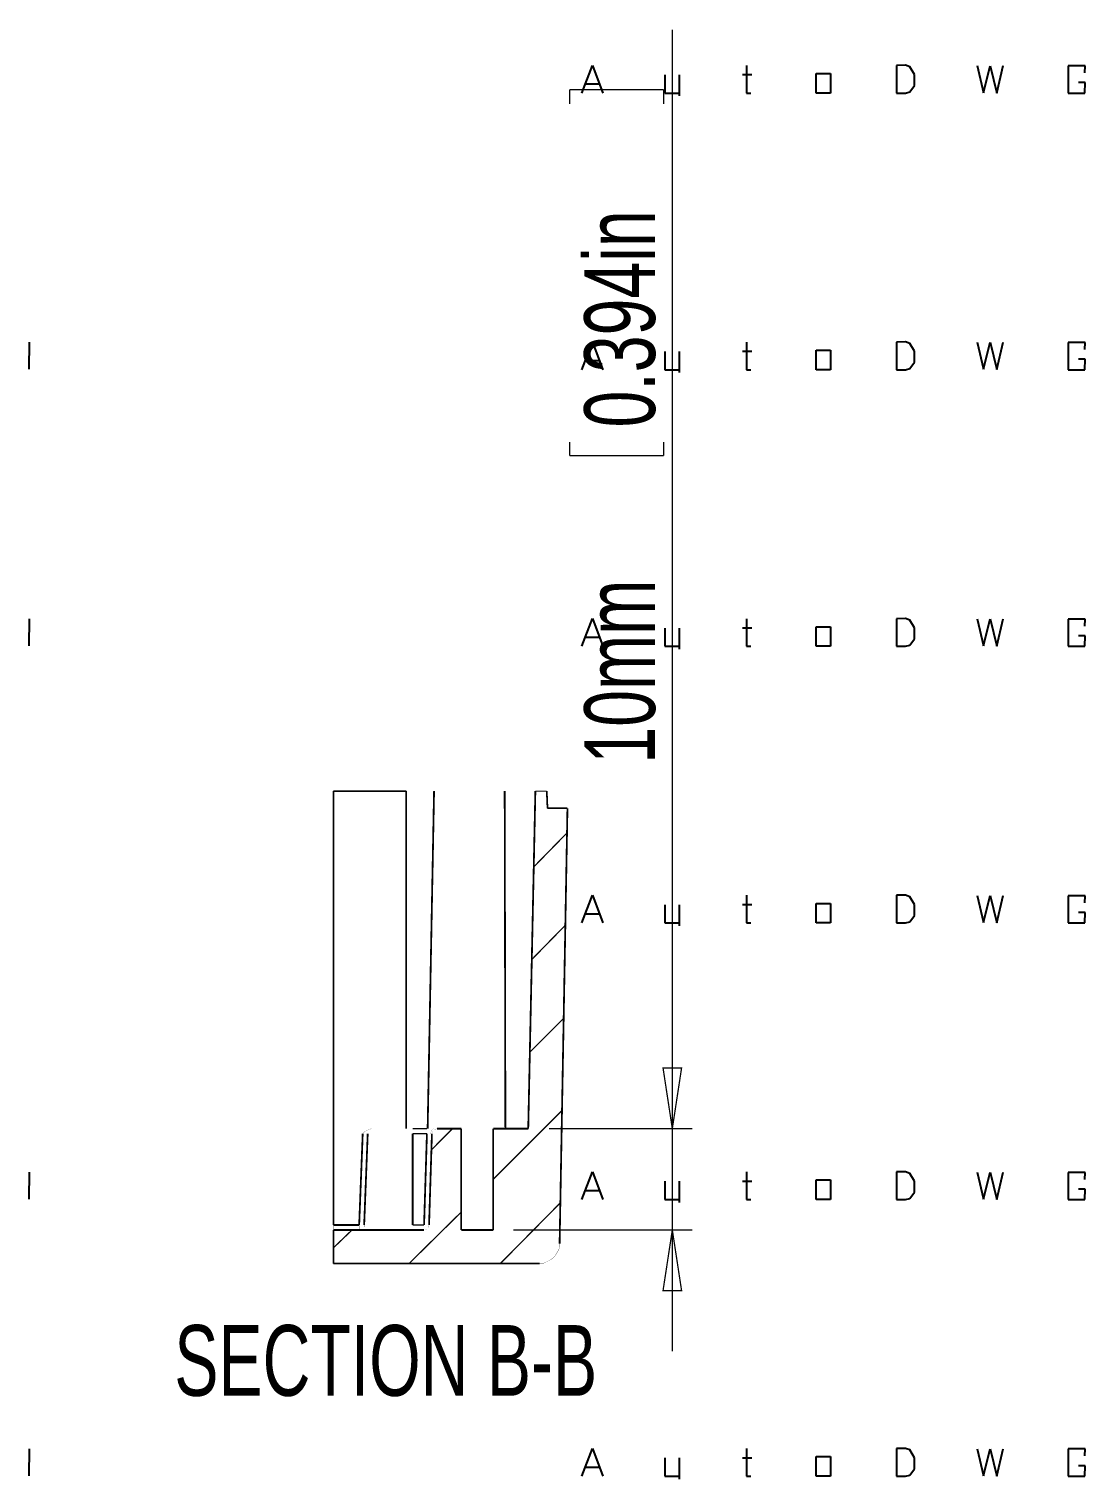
# Model space of a CAD drawing. Extents: x 5 to 426, y 3 to 277.
# Drawn here: x 146.1 to 198.4, y 84.9 to 156.6 of the extents above; entities that cross this region are included whole.
import ezdxf

# ---------------------------------------------------------------- set-up
doc = ezdxf.new("R2010")
doc.units = 0
doc.header["$MEASUREMENT"] = 0
for name, color, linetype in [('at_Entity', 7, 'Continuous'), ('at_Rect', 7, 'Continuous'), ('at_Solid', 7, 'Continuous'), ('at_Text', 7, 'Continuous')]:
    doc.layers.add(name, color=color, linetype=linetype)

msp = doc.modelspace()

# ---------------------------------------------------------------- linework, layer by layer
at = {"color": 28}
for p, q in [((173.473, 153.454), (173.994, 154.823)), ((173.994, 154.823), (174.515, 153.454)), ((177.577, 154.359), (177.577, 153.454)), ((178.294, 154.359), (178.294, 153.318)), ((181.415, 154.365), (181.877, 154.365)), ((181.614, 154.823), (181.614, 153.454)), ((185.065, 154.425), (185.77, 154.425)), ((185.065, 153.454), (185.065, 154.425)), ((185.77, 154.425), (185.77, 153.454)), ((189.047, 154.823), (189.042, 153.454)), ((189.494, 154.827), (189.047, 154.823)), ((189.698, 154.753), (189.494, 154.827)), ((189.938, 154.371), (189.698, 154.753)), ((189.929, 153.826), (189.938, 154.371)), ((193.026, 154.816), (193.351, 153.472)), ((193.351, 153.472), (193.675, 154.808)), ((193.675, 154.808), (193.999, 153.456)), ((193.999, 153.456), (194.324, 154.816)), ((198.37, 154.802), (197.544, 154.802)), ((197.544, 154.802), (197.544, 153.454)), ((198.361, 154.456), (198.37, 154.802)), ((173.664, 153.91), (174.316, 153.91)), ((189.484, 153.454), (189.693, 153.51)), ((189.693, 153.51), (189.929, 153.826)), ((198.37, 153.968), (198.041, 153.968)), ((198.361, 153.454), (198.37, 153.968)), ((177.577, 153.454), (178.294, 153.454)), ((181.614, 153.454), (181.829, 153.454)), ((185.77, 153.454), (185.065, 153.454)), ((189.042, 153.454), (189.484, 153.454)), ((197.544, 153.454), (198.361, 153.454)), ((173.473, 112.402), (173.994, 113.771)), ((173.994, 113.771), (174.515, 112.402)), ((181.614, 113.77), (181.614, 112.402)), ((185.065, 113.373), (185.77, 113.373)), ((185.065, 112.402), (185.065, 113.373)), ((185.77, 113.373), (185.77, 112.402)), ((189.047, 113.77), (189.042, 112.402)), ((189.494, 113.775), (189.047, 113.77)), ((189.698, 113.701), (189.494, 113.775)), ((189.938, 113.319), (189.698, 113.701)), ((193.026, 113.763), (193.351, 112.42)), ((193.351, 112.42), (193.675, 113.756)), ((193.675, 113.756), (193.999, 112.404)), ((193.999, 112.404), (194.324, 113.763)), ((198.37, 113.75), (197.544, 113.75)), ((197.544, 113.75), (197.544, 112.402)), ((198.361, 113.404), (198.37, 113.75)), ((173.664, 112.858), (174.316, 112.858)), ((177.577, 113.307), (177.577, 112.402)), ((178.294, 113.307), (178.294, 112.265)), ((181.415, 113.313), (181.877, 113.313)), ((189.693, 112.457), (189.929, 112.774)), ((189.929, 112.774), (189.938, 113.319)), ((198.37, 112.915), (198.041, 112.915)), ((198.361, 112.402), (198.37, 112.915)), ((177.577, 112.402), (178.294, 112.402)), ((181.614, 112.402), (181.829, 112.402)), ((185.77, 112.402), (185.065, 112.402)), ((189.042, 112.402), (189.484, 112.402)), ((189.484, 112.402), (189.693, 112.457)), ((197.544, 112.402), (198.361, 112.402))]:
    msp.add_line(p, q, dxfattribs=at)
at = {"layer": 'at_Entity', "color": 28}
for p, q in [((146.116, 127.449), (146.111, 126.114)), ((146.116, 86.397), (146.111, 85.062))]:
    msp.add_line(p, q, dxfattribs=at)
at = {"layer": 'at_Entity', "color": 0}
for points in [[(177.947, 102.229, 0.0636, 0.0636, 0), (177.947, 156.591, 0.0636, 0.0636, 0)], [(172.864, 153.626, 0.0636, 0.0636, 0), (177.524, 153.626, 0.0636, 0.0636, 0)], [(172.864, 153.626, 0.0636, 0.0636, 0), (172.864, 152.92, 0.0636, 0.0636, 0)], [(177.524, 153.626, 0.0636, 0.0636, 0), (177.524, 152.92, 0.0636, 0.0636, 0)], [(172.864, 135.517, 0.0636, 0.0636, 0), (172.864, 136.187, 0.0636, 0.0636, 0)], [(177.524, 135.517, 0.0636, 0.0636, 0), (177.524, 136.187, 0.0636, 0.0636, 0)], [(172.864, 135.517, 0.0636, 0.0636, 0), (177.524, 135.517, 0.0636, 0.0636, 0)], [(161.18, 97.463, 0.0883, 0.0883, 0), (161.18, 118.926, 0.0883, 0.0883, 0)], [(161.18, 118.926, 0.0883, 0.0883, 0), (164.78, 118.926, 0.0883, 0.0883, 0)], [(164.78, 102.229, 0.0883, 0.0883, 0), (164.78, 118.926, 0.0883, 0.0883, 0)], [(164.78, 118.926, 0.00706, 0.00706, 0), (164.957, 118.926, 0.00706, 0.00706, 0), (165.098, 118.926, 0.00706, 0.00706, 0), (165.275, 118.926, 0.00706, 0.00706, 0), (165.416, 118.926, 0.00706, 0.00706, 0), (165.592, 118.926, 0.00706, 0.00706, 0), (165.698, 118.926, 0.00706, 0.00706, 0), (165.839, 118.926, 0.00706, 0.00706, 0), (165.945, 118.926, 0.00706, 0.00706, 0), (166.016, 118.926, 0.00706, 0.00706, 0), (166.087, 118.926, 0.00706, 0.00706, 0), (166.157, 118.926, 0.00706, 0.00706, 0)], [(166.157, 118.926, 0.0883, 0.0883, 0), (165.839, 102.229, 0.0883, 0.0883, 0)], [(166.157, 118.926, 0.00353, 0.00353, 0), (166.192, 118.926, 0.00353, 0.00353, 0), (166.228, 118.926, 0.00353, 0.00353, 0), (166.263, 118.926, 0.00353, 0.00353, 0), (166.334, 118.926, 0.00353, 0.00353, 0), (166.404, 118.926, 0.00353, 0.00353, 0), (166.545, 118.926, 0.00353, 0.00353, 0), (166.651, 118.926, 0.00353, 0.00353, 0), (166.792, 118.926, 0.00353, 0.00353, 0), (166.934, 118.926, 0.00353, 0.00353, 0), (167.11, 118.926, 0.00353, 0.00353, 0), (167.322, 118.926, 0.00353, 0.00353, 0), (167.499, 118.926, 0.00353, 0.00353, 0), (167.71, 118.926, 0.00353, 0.00353, 0), (167.922, 118.926, 0.00353, 0.00353, 0), (168.169, 118.926, 0.00353, 0.00353, 0), (168.416, 118.926, 0.00353, 0.00353, 0), (168.663, 118.926, 0.00353, 0.00353, 0), (168.911, 118.926, 0.00353, 0.00353, 0), (169.158, 118.926, 0.00353, 0.00353, 0), (169.405, 118.926, 0.00353, 0.00353, 0), (169.652, 118.926, 0.00353, 0.00353, 0)], [(169.687, 102.229, 0.0883, 0.0883, 0), (169.652, 118.926, 0.0883, 0.0883, 0)], [(169.652, 118.926, 0.00353, 0.00353, 0), (169.828, 118.926, 0.00353, 0.00353, 0), (169.97, 118.926, 0.00353, 0.00353, 0), (170.146, 118.926, 0.00353, 0.00353, 0), (170.287, 118.926, 0.00353, 0.00353, 0), (170.428, 118.926, 0.00353, 0.00353, 0), (170.57, 118.926, 0.00353, 0.00353, 0), (170.711, 118.926, 0.00353, 0.00353, 0), (170.817, 118.926, 0.00353, 0.00353, 0), (170.923, 118.926, 0.00353, 0.00353, 0), (170.993, 118.926, 0.00353, 0.00353, 0), (171.064, 118.926, 0.00353, 0.00353, 0), (171.099, 118.926, 0.00353, 0.00353, 0), (171.134, 118.926, 0.00353, 0.00353, 0), (171.17, 118.926, 0.00353, 0.00353, 0)], [(171.17, 118.926, 0.0883, 0.0883, 0), (170.817, 102.229, 0.0883, 0.0883, 0)], [(171.734, 118.926, 0.0565, 0.0565, 0), (171.17, 118.926, 0.0565, 0.0565, 0)], [(171.77, 118.079, 0.0848, 0.0848, 0), (171.734, 118.926, 0.0848, 0.0848, 0)], [(172.758, 118.079, 0.0883, 0.0883, 0), (171.77, 118.079, 0.0883, 0.0883, 0)], [(172.37, 96.545, 0.0883, 0.0883, 0), (172.758, 118.079, 0.0883, 0.0883, 0)], [(171.099, 115.184, 0.0636, 0.0636, 0), (172.723, 116.843, 0.0636, 0.0636, 0)], [(170.993, 110.595, 0.0636, 0.0636, 0), (172.652, 112.289, 0.0636, 0.0636, 0)], [(170.923, 106.041, 0.0636, 0.0636, 0), (172.582, 107.7, 0.0636, 0.0636, 0)], [(177.947, 102.229, 0.0636, 0.0636, 0), (177.488, 105.229, 0.0636, 0.0636, 0), (178.406, 105.229, 0.0636, 0.0636, 0)], [(169.087, 99.722, 0.0636, 0.0636, 0), (172.476, 103.111, 0.0636, 0.0636, 0)], [(162.451, 97.463, 0.0883, 0.0883, 0), (162.627, 101.982, 0.0883, 0.0883, 0)], [(162.627, 101.982, 0.00499, 0.00499, 0), (162.698, 102.052, 0.00499, 0.00499, 0), (162.733, 102.088, 0.00499, 0.00499, 0), (162.804, 102.123, 0.00499, 0.00499, 0), (162.945, 102.194, 0.00499, 0.00499, 0), (163.051, 102.229, 0.00499, 0.00499, 0)], [(162.627, 101.982, 0.00353, 0.00353, 0), (162.662, 101.982, 0.00353, 0.00353, 0), (162.733, 101.982, 0.00353, 0.00353, 0), (162.768, 101.982, 0.00353, 0.00353, 0), (162.804, 101.982, 0.00353, 0.00353, 0), (162.839, 101.982, 0.00353, 0.00353, 0)], [(162.698, 97.463, 0.0883, 0.0883, 0), (162.874, 101.982, 0.0883, 0.0883, 0)], [(163.121, 102.229, 0.00353, 0.00353, 0), (163.086, 102.229, 0.00353, 0.00353, 0), (163.015, 102.194, 0.00353, 0.00353, 0), (162.98, 102.194, 0.00353, 0.00353, 0), (162.945, 102.158, 0.00353, 0.00353, 0), (162.91, 102.123, 0.00353, 0.00353, 0), (162.874, 102.052, 0.00353, 0.00353, 0), (162.874, 102.017, 0.00353, 0.00353, 0), (162.874, 101.982, 0.00353, 0.00353, 0)], [(162.874, 101.982, 0.00353, 0.00353, 0), (162.91, 101.982, 0.00353, 0.00353, 0), (162.945, 101.982, 0.00353, 0.00353, 0), (163.015, 101.982, 0.00353, 0.00353, 0), (163.086, 101.982, 0.00353, 0.00353, 0), (163.192, 101.982, 0.00353, 0.00353, 0), (163.333, 101.982, 0.00353, 0.00353, 0), (163.439, 101.982, 0.00353, 0.00353, 0), (163.58, 101.982, 0.00353, 0.00353, 0), (163.757, 101.982, 0.00353, 0.00353, 0), (163.933, 101.982, 0.00353, 0.00353, 0), (164.11, 101.982, 0.00353, 0.00353, 0), (164.286, 101.982, 0.00353, 0.00353, 0), (164.498, 101.982, 0.00353, 0.00353, 0), (164.674, 101.982, 0.00353, 0.00353, 0), (164.886, 101.982, 0.00353, 0.00353, 0), (165.098, 101.982, 0.00353, 0.00353, 0)], [(163.051, 102.229, 0.00353, 0.00353, 0), (163.015, 102.229, 0.00353, 0.00353, 0)], [(163.086, 102.229, 0.00353, 0.00353, 0), (163.051, 102.229, 0.00353, 0.00353, 0)], [(163.051, 102.229, 0.00353, 0.00353, 0), (163.086, 102.229, 0.00353, 0.00353, 0)], [(163.121, 102.229, 0.00706, 0.00706, 0), (163.192, 102.229, 0.00706, 0.00706, 0), (163.262, 102.229, 0.00706, 0.00706, 0), (163.333, 102.229, 0.00706, 0.00706, 0), (163.439, 102.229, 0.00706, 0.00706, 0), (163.545, 102.229, 0.00706, 0.00706, 0), (163.686, 102.229, 0.00706, 0.00706, 0), (163.863, 102.229, 0.00706, 0.00706, 0), (164.004, 102.229, 0.00706, 0.00706, 0), (164.18, 102.229, 0.00706, 0.00706, 0), (164.357, 102.229, 0.00706, 0.00706, 0), (164.71, 102.229, 0.00706, 0.00706, 0), (165.098, 102.229, 0.00706, 0.00706, 0)], [(165.098, 97.463, 0.0883, 0.0883, 0), (165.098, 101.982, 0.0883, 0.0883, 0)], [(165.098, 102.229, 0.0706, 0.0706, 0), (165.804, 102.229, 0.0706, 0.0706, 0)], [(165.804, 101.982, 0.0706, 0.0706, 0), (165.098, 101.982, 0.0706, 0.0706, 0)], [(165.098, 102.229, 0.00353, 0.00353, 0), (165.098, 102.194, 0.00353, 0.00353, 0), (165.098, 102.158, 0.00353, 0.00353, 0), (165.098, 102.123, 0.00353, 0.00353, 0), (165.098, 102.052, 0.00353, 0.00353, 0), (165.098, 102.017, 0.00353, 0.00353, 0), (165.098, 101.982, 0.00353, 0.00353, 0)], [(165.663, 97.463, 0.0883, 0.0883, 0), (165.804, 101.982, 0.0883, 0.0883, 0)], [(165.804, 102.229, 0.00706, 0.00706, 0), (165.91, 102.229, 0.00706, 0.00706, 0), (165.981, 102.229, 0.00706, 0.00706, 0), (166.087, 102.229, 0.00706, 0.00706, 0), (166.157, 102.229, 0.00706, 0.00706, 0)], [(165.804, 102.229, 0.00353, 0.00353, 0), (165.804, 102.194, 0.00353, 0.00353, 0), (165.804, 102.158, 0.00353, 0.00353, 0), (165.804, 102.123, 0.00353, 0.00353, 0), (165.804, 102.052, 0.00353, 0.00353, 0), (165.804, 102.017, 0.00353, 0.00353, 0), (165.804, 101.982, 0.00353, 0.00353, 0)], [(165.804, 101.982, 0.00353, 0.00353, 0), (165.839, 101.982, 0.00353, 0.00353, 0), (165.91, 101.982, 0.00353, 0.00353, 0), (165.981, 101.982, 0.00353, 0.00353, 0)], [(166.051, 101.982, 0.0883, 0.0883, 0), (165.91, 97.463, 0.0883, 0.0883, 0)], [(166.051, 101.982, 0.0565, 0.0565, 0), (166.051, 101.417, 0.0565, 0.0565, 0), (165.91, 97.463, 0.0565, 0.0565, 0)], [(165.981, 101.982, 0.00706, 0.00706, 0), (166.051, 101.982, 0.00706, 0.00706, 0)], [(166.157, 102.229, 0.00353, 0.00353, 0), (166.122, 102.229, 0.00353, 0.00353, 0), (166.087, 102.194, 0.00353, 0.00353, 0), (166.051, 102.194, 0.00353, 0.00353, 0), (166.051, 102.158, 0.00353, 0.00353, 0), (166.016, 102.123, 0.00353, 0.00353, 0), (166.016, 102.088, 0.00353, 0.00353, 0), (165.981, 102.017, 0.00353, 0.00353, 0), (165.981, 101.982, 0.00353, 0.00353, 0)], [(166.016, 101.17, 0.0636, 0.0636, 0), (167.075, 102.229, 0.0636, 0.0636, 0)], [(166.298, 102.229, 0.00353, 0.00353, 0), (166.263, 102.229, 0.00353, 0.00353, 0), (166.228, 102.194, 0.00353, 0.00353, 0), (166.157, 102.194, 0.00353, 0.00353, 0), (166.122, 102.158, 0.00353, 0.00353, 0), (166.087, 102.123, 0.00353, 0.00353, 0), (166.087, 102.052, 0.00353, 0.00353, 0), (166.051, 102.017, 0.00353, 0.00353, 0), (166.051, 101.982, 0.00353, 0.00353, 0)], [(166.298, 102.229, 0.00353, 0.00353, 0), (166.228, 102.194, 0.00353, 0.00353, 0), (166.157, 102.158, 0.00353, 0.00353, 0), (166.087, 102.088, 0.00353, 0.00353, 0), (166.051, 102.017, 0.00353, 0.00353, 0), (166.051, 101.982, 0.00353, 0.00353, 0)], [(166.157, 102.229, 0.00353, 0.00353, 0), (166.228, 102.229, 0.00353, 0.00353, 0), (166.263, 102.229, 0.00353, 0.00353, 0), (166.298, 102.229, 0.00353, 0.00353, 0)], [(167.499, 102.229, 0.0883, 0.0883, 0), (166.298, 102.229, 0.0883, 0.0883, 0)], [(167.499, 102.229, 0.0883, 0.0883, 0), (167.499, 97.216, 0.0883, 0.0883, 0)], [(169.087, 102.229, 0.00353, 0.00353, 0), (169.052, 102.229, 0.00353, 0.00353, 0), (168.981, 102.229, 0.00353, 0.00353, 0), (168.946, 102.229, 0.00353, 0.00353, 0), (168.84, 102.229, 0.00353, 0.00353, 0), (168.769, 102.229, 0.00353, 0.00353, 0), (168.628, 102.229, 0.00353, 0.00353, 0), (168.522, 102.229, 0.00353, 0.00353, 0), (168.416, 102.229, 0.00353, 0.00353, 0), (168.275, 102.229, 0.00353, 0.00353, 0), (168.169, 102.229, 0.00353, 0.00353, 0), (168.028, 102.229, 0.00353, 0.00353, 0), (167.922, 102.229, 0.00353, 0.00353, 0), (167.816, 102.229, 0.00353, 0.00353, 0), (167.71, 102.229, 0.00353, 0.00353, 0), (167.64, 102.229, 0.00353, 0.00353, 0), (167.569, 102.229, 0.00353, 0.00353, 0), (167.534, 102.229, 0.00353, 0.00353, 0), (167.499, 102.229, 0.00353, 0.00353, 0)], [(169.087, 97.216, 0.0883, 0.0883, 0), (169.087, 102.229, 0.0883, 0.0883, 0)], [(170.817, 102.229, 0.0883, 0.0883, 0), (169.087, 102.229, 0.0883, 0.0883, 0)], [(171.84, 102.229, 0.0636, 0.0636, 0), (178.936, 102.229, 0.0636, 0.0636, 0)], [(177.947, 97.216, 0.0636, 0.0636, 0), (177.947, 102.229, 0.0636, 0.0636, 0)], [(169.44, 95.557, 0.0636, 0.0636, 0), (172.405, 98.558, 0.0636, 0.0636, 0)], [(164.922, 95.557, 0.0636, 0.0636, 0), (167.499, 98.099, 0.0636, 0.0636, 0)], [(161.18, 97.463, 0.0883, 0.0883, 0), (162.451, 97.463, 0.0883, 0.0883, 0)], [(165.663, 97.216, 0.0883, 0.0883, 0), (161.18, 97.216, 0.0883, 0.0883, 0)], [(161.18, 97.216, 0.0883, 0.0883, 0), (161.18, 95.557, 0.0883, 0.0883, 0)], [(161.18, 96.334, 0.0636, 0.0636, 0), (162.098, 97.216, 0.0636, 0.0636, 0)], [(161.18, 97.463, 0.00353, 0.00353, 0), (161.18, 97.428, 0.00353, 0.00353, 0), (161.18, 97.357, 0.00353, 0.00353, 0), (161.18, 97.322, 0.00353, 0.00353, 0), (161.18, 97.287, 0.00353, 0.00353, 0), (161.18, 97.251, 0.00353, 0.00353, 0), (161.18, 97.216, 0.00353, 0.00353, 0)], [(162.451, 97.463, 0.00706, 0.00706, 0), (162.451, 97.357, 0.00706, 0.00706, 0), (162.451, 97.287, 0.00706, 0.00706, 0), (162.451, 97.216, 0.00706, 0.00706, 0)], [(162.698, 97.463, 0.00706, 0.00706, 0), (162.627, 97.463, 0.00706, 0.00706, 0), (162.556, 97.463, 0.00706, 0.00706, 0), (162.451, 97.463, 0.00706, 0.00706, 0)], [(162.698, 97.463, 0.00353, 0.00353, 0), (162.698, 97.393, 0.00353, 0.00353, 0), (162.698, 97.357, 0.00353, 0.00353, 0), (162.662, 97.322, 0.00353, 0.00353, 0), (162.627, 97.287, 0.00353, 0.00353, 0), (162.592, 97.251, 0.00353, 0.00353, 0), (162.556, 97.216, 0.00353, 0.00353, 0), (162.521, 97.216, 0.00353, 0.00353, 0), (162.451, 97.216, 0.00353, 0.00353, 0)], [(162.698, 97.463, 0.00353, 0.00353, 0), (162.733, 97.463, 0.00353, 0.00353, 0), (162.768, 97.463, 0.00353, 0.00353, 0), (162.804, 97.463, 0.00353, 0.00353, 0), (162.874, 97.463, 0.00353, 0.00353, 0), (162.945, 97.463, 0.00353, 0.00353, 0), (163.051, 97.463, 0.00353, 0.00353, 0), (163.192, 97.463, 0.00353, 0.00353, 0), (163.333, 97.463, 0.00353, 0.00353, 0), (163.474, 97.463, 0.00353, 0.00353, 0), (163.651, 97.463, 0.00353, 0.00353, 0), (163.827, 97.463, 0.00353, 0.00353, 0), (164.039, 97.463, 0.00353, 0.00353, 0), (164.216, 97.463, 0.00353, 0.00353, 0), (164.427, 97.463, 0.00353, 0.00353, 0), (164.639, 97.463, 0.00353, 0.00353, 0), (164.886, 97.463, 0.00353, 0.00353, 0), (165.098, 97.463, 0.00353, 0.00353, 0)], [(165.098, 97.463, 0.0565, 0.0565, 0), (165.663, 97.463, 0.0565, 0.0565, 0)], [(165.098, 97.463, 0.00353, 0.00353, 0), (165.098, 97.393, 0.00353, 0.00353, 0), (165.098, 97.357, 0.00353, 0.00353, 0), (165.098, 97.322, 0.00353, 0.00353, 0), (165.098, 97.287, 0.00353, 0.00353, 0), (165.098, 97.251, 0.00353, 0.00353, 0), (165.098, 97.216, 0.00353, 0.00353, 0)], [(165.663, 97.216, 0.00706, 0.00706, 0), (165.733, 97.216, 0.00706, 0.00706, 0), (165.804, 97.251, 0.00706, 0.00706, 0), (165.875, 97.322, 0.00706, 0.00706, 0), (165.91, 97.393, 0.00706, 0.00706, 0), (165.91, 97.463, 0.00706, 0.00706, 0)], [(165.663, 97.463, 0.00706, 0.00706, 0), (165.663, 97.357, 0.00706, 0.00706, 0), (165.663, 97.287, 0.00706, 0.00706, 0), (165.663, 97.216, 0.00706, 0.00706, 0)], [(165.663, 97.463, 0.00353, 0.00353, 0), (165.733, 97.463, 0.00353, 0.00353, 0), (165.839, 97.463, 0.00353, 0.00353, 0), (165.875, 97.463, 0.00353, 0.00353, 0), (165.91, 97.463, 0.00353, 0.00353, 0)], [(165.91, 97.463, 0.00353, 0.00353, 0), (165.875, 97.393, 0.00353, 0.00353, 0), (165.875, 97.357, 0.00353, 0.00353, 0)], [(169.087, 97.216, 0.0883, 0.0883, 0), (167.499, 97.216, 0.0883, 0.0883, 0)], [(170.075, 97.216, 0.0636, 0.0636, 0), (178.936, 97.216, 0.0636, 0.0636, 0)], [(177.947, 97.216, 0.0636, 0.0636, 0), (178.406, 94.216, 0.0636, 0.0636, 0), (177.488, 94.216, 0.0636, 0.0636, 0)], [(177.947, 97.216, 0.0636, 0.0636, 0), (177.947, 91.215, 0.0636, 0.0636, 0)], [(171.381, 95.557, 0.0112, 0.0112, 0), (171.523, 95.557, 0.0112, 0.0112, 0), (171.629, 95.592, 0.0112, 0.0112, 0), (171.77, 95.663, 0.0112, 0.0112, 0), (171.911, 95.734, 0.0112, 0.0112, 0), (172.017, 95.804, 0.0112, 0.0112, 0), (172.123, 95.91, 0.0112, 0.0112, 0), (172.193, 96.016, 0.0112, 0.0112, 0), (172.264, 96.122, 0.0112, 0.0112, 0), (172.335, 96.263, 0.0112, 0.0112, 0), (172.37, 96.404, 0.0112, 0.0112, 0), (172.37, 96.545, 0.0112, 0.0112, 0)], [(161.18, 95.557, 0.0883, 0.0883, 0), (171.381, 95.557, 0.0883, 0.0883, 0)]]:
    msp.add_lwpolyline(points, format="xyseb", dxfattribs=at)
at = {"layer": 'at_Entity', "color": 7}
for points in [[(177.947, 102.229, 0.0636, 0.0636, 0), (177.488, 105.229, 0.0636, 0.0636, 0), (178.406, 105.229, 0.0636, 0.0636, 0), (177.947, 102.229, 0.0636, 0.0636, 0)], [(177.947, 97.216, 0.0636, 0.0636, 0), (178.406, 94.216, 0.0636, 0.0636, 0), (177.488, 94.216, 0.0636, 0.0636, 0), (177.947, 97.216, 0.0636, 0.0636, 0)]]:
    msp.add_lwpolyline(points, format="xyseb", dxfattribs=at)
at = {"layer": 'at_Rect', "color": 28}
for p, q in [((146.116, 141.133), (146.111, 139.798)), ((146.116, 100.081), (146.111, 98.746))]:
    msp.add_line(p, q, dxfattribs=at)
at = {"layer": 'at_Solid', "color": 28}
for p, q in [((173.473, 126.086), (173.994, 127.455)), ((173.994, 127.455), (174.515, 126.086)), ((177.577, 126.991), (177.577, 126.086)), ((178.294, 126.991), (178.294, 125.949)), ((181.415, 126.997), (181.877, 126.997)), ((181.614, 127.454), (181.614, 126.086)), ((185.065, 127.057), (185.77, 127.057)), ((185.065, 126.086), (185.065, 127.057)), ((185.77, 127.057), (185.77, 126.086)), ((189.047, 127.454), (189.042, 126.086)), ((189.494, 127.459), (189.047, 127.454)), ((189.698, 127.385), (189.494, 127.459)), ((189.938, 127.003), (189.698, 127.385)), ((189.929, 126.458), (189.938, 127.003)), ((193.026, 127.447), (193.351, 126.104)), ((193.351, 126.104), (193.675, 127.44)), ((193.675, 127.44), (193.999, 126.088)), ((193.999, 126.088), (194.324, 127.447)), ((198.37, 127.434), (197.544, 127.434)), ((197.544, 127.434), (197.544, 126.086)), ((198.361, 127.088), (198.37, 127.434)), ((173.664, 126.542), (174.316, 126.542)), ((189.693, 126.141), (189.929, 126.458)), ((198.37, 126.599), (198.041, 126.599)), ((198.361, 126.086), (198.37, 126.599)), ((177.577, 126.086), (178.294, 126.086)), ((181.614, 126.086), (181.829, 126.086)), ((185.77, 126.086), (185.065, 126.086)), ((189.042, 126.086), (189.484, 126.086)), ((189.484, 126.086), (189.693, 126.141)), ((197.544, 126.086), (198.361, 126.086)), ((173.473, 85.034), (173.994, 86.403)), ((173.994, 86.403), (174.515, 85.034)), ((181.614, 86.402), (181.614, 85.034)), ((189.047, 86.402), (189.042, 85.034)), ((189.494, 86.407), (189.047, 86.402)), ((189.698, 86.333), (189.494, 86.407)), ((189.938, 85.951), (189.698, 86.333)), ((193.026, 86.395), (193.351, 85.052)), ((193.351, 85.052), (193.675, 86.388)), ((193.675, 86.388), (193.999, 85.036)), ((193.999, 85.036), (194.324, 86.395)), ((198.37, 86.382), (197.544, 86.382)), ((197.544, 86.382), (197.544, 85.034)), ((198.361, 86.036), (198.37, 86.382)), ((173.664, 85.49), (174.316, 85.49)), ((177.577, 85.939), (177.577, 85.034)), ((178.294, 85.939), (178.294, 84.897)), ((181.415, 85.945), (181.877, 85.945)), ((185.065, 86.005), (185.77, 86.005)), ((185.065, 85.034), (185.065, 86.005)), ((185.77, 86.005), (185.77, 85.034)), ((189.693, 85.089), (189.929, 85.406)), ((189.929, 85.406), (189.938, 85.951)), ((198.37, 85.547), (198.041, 85.547)), ((198.361, 85.034), (198.37, 85.547)), ((177.577, 85.034), (178.294, 85.034)), ((181.614, 85.034), (181.829, 85.034)), ((185.77, 85.034), (185.065, 85.034)), ((189.042, 85.034), (189.484, 85.034)), ((189.484, 85.034), (189.693, 85.089)), ((197.544, 85.034), (198.361, 85.034))]:
    msp.add_line(p, q, dxfattribs=at)
at = {"layer": 'at_Text', "color": 28}
for p, q in [((173.473, 139.77), (173.994, 141.139)), ((173.994, 141.139), (174.515, 139.77)), ((177.577, 140.675), (177.577, 139.77)), ((178.294, 140.675), (178.294, 139.634)), ((181.415, 140.681), (181.877, 140.681)), ((181.614, 141.138), (181.614, 139.77)), ((185.065, 140.741), (185.77, 140.741)), ((185.065, 139.77), (185.065, 140.741)), ((185.77, 140.741), (185.77, 139.77)), ((189.047, 141.138), (189.042, 139.77)), ((189.494, 141.143), (189.047, 141.138)), ((189.698, 141.069), (189.494, 141.143)), ((189.938, 140.687), (189.698, 141.069)), ((189.929, 140.142), (189.938, 140.687)), ((193.026, 141.132), (193.351, 139.788)), ((193.351, 139.788), (193.675, 141.124)), ((193.675, 141.124), (193.999, 139.772)), ((193.999, 139.772), (194.324, 141.132)), ((198.37, 141.118), (197.544, 141.118)), ((197.544, 141.118), (197.544, 139.77)), ((198.361, 140.772), (198.37, 141.118)), ((173.664, 140.226), (174.316, 140.226)), ((189.693, 139.825), (189.929, 140.142)), ((198.37, 140.284), (198.041, 140.284)), ((198.361, 139.77), (198.37, 140.284)), ((177.577, 139.77), (178.294, 139.77)), ((181.614, 139.77), (181.829, 139.77)), ((185.77, 139.77), (185.065, 139.77)), ((189.042, 139.77), (189.484, 139.77)), ((189.484, 139.77), (189.693, 139.825)), ((197.544, 139.77), (198.361, 139.77)), ((173.473, 98.718), (173.994, 100.087)), ((173.994, 100.087), (174.515, 98.718)), ((181.614, 100.086), (181.614, 98.718)), ((189.047, 100.086), (189.042, 98.718)), ((189.494, 100.091), (189.047, 100.086)), ((189.698, 100.017), (189.494, 100.091)), ((189.938, 99.635), (189.698, 100.017)), ((193.026, 100.079), (193.351, 98.736)), ((193.351, 98.736), (193.675, 100.072)), ((193.675, 100.072), (193.999, 98.72)), ((193.999, 98.72), (194.324, 100.079)), ((198.37, 100.066), (197.544, 100.066)), ((197.544, 100.066), (197.544, 98.718)), ((198.361, 99.72), (198.37, 100.066)), ((173.664, 99.174), (174.316, 99.174)), ((177.577, 99.623), (177.577, 98.718)), ((178.294, 99.623), (178.294, 98.581)), ((181.415, 99.629), (181.877, 99.629)), ((185.065, 99.689), (185.77, 99.689)), ((185.065, 98.718), (185.065, 99.689)), ((185.77, 99.689), (185.77, 98.718)), ((189.693, 98.773), (189.929, 99.09)), ((189.929, 99.09), (189.938, 99.635)), ((198.37, 99.231), (198.041, 99.231)), ((198.361, 98.718), (198.37, 99.231)), ((177.577, 98.718), (178.294, 98.718)), ((181.614, 98.718), (181.829, 98.718)), ((185.77, 98.718), (185.065, 98.718)), ((189.042, 98.718), (189.484, 98.718)), ((189.484, 98.718), (189.693, 98.773)), ((197.544, 98.718), (198.361, 98.718))]:
    msp.add_line(p, q, dxfattribs=at)

# ---------------------------------------------------------------- texts
at = {"layer": 'at_Text', "color": 0, "width": 0.7}
for s, height, rotation, p in [('0.394in', 3.4988, 90.00055, (177.09, 136.912)), ('10mm', 3.4988, 90.00055, (177.09, 120.284)), ('SECTION B-B', 3.49879, 0.00055, (153.303, 89.014))]:
    msp.add_text(s, height=height, rotation=rotation, dxfattribs=at).set_placement(p)

doc.saveas('drawing.dxf')
